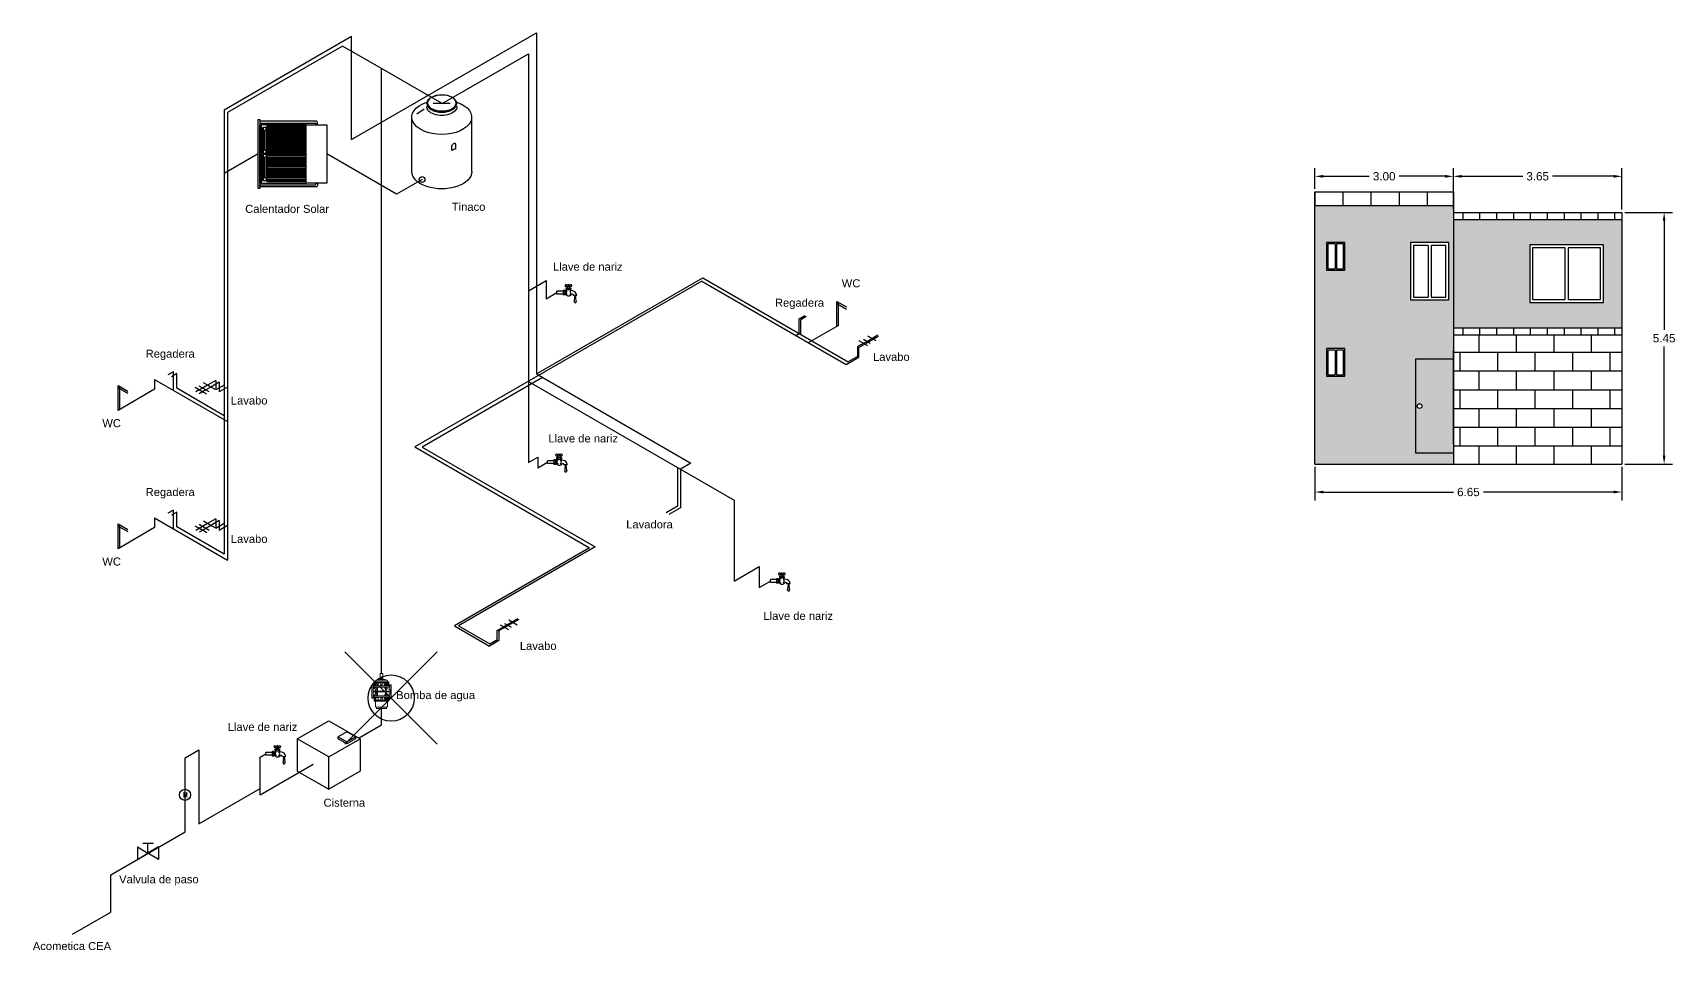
# Model space of a CAD drawing. Header units: metres. Extents: x 25 to 708562, y 11 to 4563236.
# Drawn here: x 88.51 to 124.1, y 11.02 to 30.9 of the extents above; entities that cross this region are included whole.
import ezdxf

# ---------------------------------------------------------------- set-up
doc = ezdxf.new("R2010")
doc.units = ezdxf.units.M
doc.header["$PDMODE"] = 35
doc.linetypes.add('CENTRO2', pattern=[28.575, 19.05, -3.175, 3.175, -3.175])
for name, color, linetype, lineweight in [('Agua Caliente', 10, 'Continuous', 25), ('Hidraulico', 170, 'Continuous', 25), ('MUEBL', 172, 'Continuous', 0)]:
    doc.layers.add(name, color=color, linetype=linetype, lineweight=lineweight)
doc.layers.add('Muros de Carga', color=221, linetype='Continuous')
doc.layers.add('Puntos', color=2, linetype='Continuous')
doc.styles.add('IH', font='ROMANS', dxfattribs={"width": 0.8})
doc.styles.get("Standard").update_dxf_attribs({"font": 'arial.ttf'})
doc.dimstyles.new('Muros', dxfattribs={"dimtxt": 0.18, "dimasz": 0.18, "dimexe": 0.18, "dimexo": 0.0625, "dimgap": 0.09, "dimtad": 0, "dimtih": 1, "dimtoh": 1, "dimzin": 0, "dimdsep": 46, "dimtxsty": 'Standard', "dimcen": 0.09, "dimadec": 0, "dimazin": 0, "dimtfac": 1, "dimtofl": 0, "dimtmove": 0, "dimatfit": 3, "dimfxl": 1, "dimtolj": 1, "dimtzin": 0, "dimarcsym": 0})

# ---------------------------------------------------------------- blocks, each defined once
blk = doc.blocks.new('CALENTADOR SOLAR')
for points in [[(257.42, 466.17), (259.068, 466.17), (259.068, 465.588), (257.42, 465.588)], [(257.274, 464.279), (259.214, 464.279), (259.214, 464.23), (257.274, 464.23)], [(259.068, 464.279), (257.42, 464.279), (257.42, 464.321), (259.068, 464.321)], [(257.495, 464.484), (258.225, 464.484), (258.225, 464.463), (257.495, 464.463)], [(258.225, 464.358), (257.495, 464.358), (257.495, 464.379), (258.225, 464.379)], [(258.993, 464.484), (258.263, 464.484), (258.263, 464.463), (258.993, 464.463)], [(258.263, 464.358), (258.993, 464.358), (258.993, 464.379), (258.263, 464.379)]]:
    blk.add_lwpolyline(points, close=True)
for points in [[(257.42, 465.903), (257.347, 465.903, 0.414214), (257.323, 465.879), (257.323, 464.279), (257.371, 464.279), (257.371, 465.842, -0.414214), (257.383, 465.855), (257.383, 465.855), (257.42, 465.855), (257.42, 465.903)], [(259.068, 465.903), (259.141, 465.903, -0.414214), (259.165, 465.879), (259.165, 464.279), (259.117, 464.279), (259.117, 465.842, 0.414214), (259.105, 465.855), (259.105, 465.855), (259.068, 465.855), (259.068, 465.903)]]:
    blk.add_lwpolyline(points, format="xyb")
for points in [[(257.42, 465.588), (257.42, 464.321), (259.068, 464.321), (259.068, 465.588)], [(257.433, 465.569), (257.481, 465.569), (257.481, 464.484), (257.433, 464.484), (257.433, 465.569)], [(257.495, 465.569), (257.543, 465.569), (257.543, 464.484), (257.495, 464.484), (257.495, 465.569)], [(257.495, 465.569), (257.543, 465.569), (257.543, 464.484), (257.495, 464.484), (257.495, 465.569)], [(257.557, 465.569), (257.605, 465.569), (257.605, 464.484), (257.557, 464.484), (257.557, 465.569)], [(257.557, 465.569), (257.605, 465.569), (257.605, 464.484), (257.557, 464.484), (257.557, 465.569)], [(257.619, 465.569), (257.667, 465.569), (257.667, 464.484), (257.619, 464.484), (257.619, 465.569)], [(257.619, 465.569), (257.667, 465.569), (257.667, 464.484), (257.619, 464.484), (257.619, 465.569)], [(257.681, 465.569), (257.729, 465.569), (257.729, 464.484), (257.681, 464.484), (257.681, 465.569)], [(257.681, 465.569), (257.729, 465.569), (257.729, 464.484), (257.681, 464.484), (257.681, 465.569)], [(257.743, 465.569), (257.791, 465.569), (257.791, 464.484), (257.743, 464.484), (257.743, 465.569)], [(257.743, 465.569), (257.791, 465.569), (257.791, 464.484), (257.743, 464.484), (257.743, 465.569)], [(257.805, 465.569), (257.853, 465.569), (257.853, 464.484), (257.805, 464.484), (257.805, 465.569)], [(257.805, 465.569), (257.853, 465.569), (257.853, 464.484), (257.805, 464.484), (257.805, 465.569)], [(257.867, 465.569), (257.915, 465.569), (257.915, 464.484), (257.867, 464.484), (257.867, 465.569)], [(257.867, 465.569), (257.915, 465.569), (257.915, 464.484), (257.867, 464.484), (257.867, 465.569)], [(257.929, 465.569), (257.977, 465.569), (257.977, 464.484), (257.929, 464.484), (257.929, 465.569)], [(257.929, 465.569), (257.977, 465.569), (257.977, 464.484), (257.929, 464.484), (257.929, 465.569)], [(257.991, 465.569), (258.039, 465.569), (258.039, 464.484), (257.991, 464.484), (257.991, 465.569)], [(257.991, 465.569), (258.039, 465.569), (258.039, 464.484), (257.991, 464.484), (257.991, 465.569)], [(258.053, 465.569), (258.101, 465.569), (258.101, 464.484), (258.053, 464.484), (258.053, 465.569)], [(258.053, 465.569), (258.101, 465.569), (258.101, 464.484), (258.053, 464.484), (258.053, 465.569)], [(258.115, 465.569), (258.163, 465.569), (258.163, 464.484), (258.115, 464.484), (258.115, 465.569)], [(258.115, 465.569), (258.163, 465.569), (258.163, 464.484), (258.115, 464.484), (258.115, 465.569)], [(258.177, 465.569), (258.225, 465.569), (258.225, 464.484), (258.177, 464.484), (258.177, 465.569)], [(258.177, 465.569), (258.225, 465.569), (258.225, 464.484), (258.177, 464.484), (258.177, 465.569)], [(258.238, 465.569), (258.287, 465.569), (258.287, 464.484), (258.238, 464.484), (258.238, 465.569)], [(258.238, 465.569), (258.287, 465.569), (258.287, 464.484), (258.238, 464.484), (258.238, 465.569)], [(258.3, 465.569), (258.349, 465.569), (258.349, 464.484), (258.3, 464.484), (258.3, 465.569)], [(258.3, 465.569), (258.349, 465.569), (258.349, 464.484), (258.3, 464.484), (258.3, 465.569)], [(258.362, 465.569), (258.411, 465.569), (258.411, 464.484), (258.362, 464.484), (258.362, 465.569)], [(258.362, 465.569), (258.411, 465.569), (258.411, 464.484), (258.362, 464.484), (258.362, 465.569)], [(258.424, 465.569), (258.473, 465.569), (258.473, 464.484), (258.424, 464.484), (258.424, 465.569)], [(258.424, 465.569), (258.473, 465.569), (258.473, 464.484), (258.424, 464.484), (258.424, 465.569)], [(258.486, 465.569), (258.535, 465.569), (258.535, 464.484), (258.486, 464.484), (258.486, 465.569)], [(258.486, 465.569), (258.535, 465.569), (258.535, 464.484), (258.486, 464.484), (258.486, 465.569)], [(258.548, 465.569), (258.597, 465.569), (258.597, 464.484), (258.548, 464.484), (258.548, 465.569)], [(258.548, 465.569), (258.597, 465.569), (258.597, 464.484), (258.548, 464.484), (258.548, 465.569)], [(258.61, 465.569), (258.659, 465.569), (258.659, 464.484), (258.61, 464.484), (258.61, 465.569)], [(258.61, 465.569), (258.659, 465.569), (258.659, 464.484), (258.61, 464.484), (258.61, 465.569)], [(258.672, 465.569), (258.721, 465.569), (258.721, 464.484), (258.672, 464.484), (258.672, 465.569)], [(258.672, 465.569), (258.721, 465.569), (258.721, 464.484), (258.672, 464.484), (258.672, 465.569)], [(258.734, 465.569), (258.783, 465.569), (258.783, 464.484), (258.734, 464.484), (258.734, 465.569)], [(258.734, 465.569), (258.783, 465.569), (258.783, 464.484), (258.734, 464.484), (258.734, 465.569)], [(258.796, 465.569), (258.845, 465.569), (258.845, 464.484), (258.796, 464.484), (258.796, 465.569)], [(258.796, 465.569), (258.845, 465.569), (258.845, 464.484), (258.796, 464.484), (258.796, 465.569)], [(258.858, 465.569), (258.907, 465.569), (258.907, 464.484), (258.858, 464.484), (258.858, 465.569)], [(258.858, 465.569), (258.907, 465.569), (258.907, 464.484), (258.858, 464.484), (258.858, 465.569)], [(258.92, 465.569), (258.969, 465.569), (258.969, 464.484), (258.92, 464.484), (258.92, 465.569)], [(258.92, 465.569), (258.969, 465.569), (258.969, 464.484), (258.92, 464.484), (258.92, 465.569)], [(258.982, 465.569), (259.031, 465.569), (259.031, 464.484), (258.982, 464.484), (258.982, 465.569)], [(257.495, 464.463), (257.495, 464.379), (258.225, 464.379), (258.225, 464.463)], [(258.15, 464.463), (258.15, 464.417), (257.57, 464.417), (257.57, 464.463), (257.57, 464.463)], [(258.263, 464.463), (258.263, 464.379), (258.993, 464.379), (258.993, 464.463)], [(258.338, 464.463), (258.338, 464.417), (258.918, 464.417), (258.918, 464.463), (258.918, 464.463)]]:
    blk.add_lwpolyline(points)
blk = doc.blocks.new('*U10', base_point=(217, 247))
h = blk.add_hatch(color=256)
h.paths.add_polyline_path([(416, 326), (404, 326, 0.414214), (416, 313)])
h.paths.add_polyline_path([(428, 326), (416, 326), (416, 313, 0.414214)])
h.paths.add_polyline_path([(218, 326), (206, 326), (206, 313, 0.414214)])
h.paths.add_polyline_path([(206, 326), (193, 326, 0.414214), (206, 313)])
for points in [[(485, 439), (484, 439), (484, 331), (485, 331)], [(569, 403), (568, 403), (568, 367), (569, 367)]]:
    blk.add_hatch(color=256).paths.add_polyline_path(points)
at = {"layer": 'Puntos'}
h = blk.add_hatch(color=256, dxfattribs=at)
edge = h.paths.add_edge_path(flags=0)
edge.add_arc((217, 247), 2, 0, 360)
for p, q in [((97, 469), (171, 472)), ((171, 473), (174, 473)), ((171, 470), (174, 470)), ((174, 431), (174, 485)), ((174, 479), (222, 482)), ((179, 490), (244, 494)), ((187, 490), (187, 280)), ((192, 481), (192, 480)), ((194, 484), (222, 485)), ((217, 523), (405, 523)), ((217, 510), (217, 523)), ((222, 505), (400, 505)), ((224, 490), (224, 485)), ((229, 493), (229, 277)), ((253, 499), (244, 494)), ((249, 489), (249, 465)), ((249, 489), (249, 489)), ((249, 477), (250, 476)), ((254, 476), (256, 477)), ((256, 505), (256, 503)), ((306, 500), (306, 455)), ((316, 500), (316, 455)), ((367, 476), (365, 477)), ((366, 505), (366, 503)), ((368, 499), (378, 494)), ((372, 489), (372, 465)), ((372, 489), (372, 489)), ((372, 476), (372, 477)), ((443, 490), (378, 494)), ((392, 493), (392, 277)), ((397, 490), (397, 485)), ((427, 484), (400, 485)), ((448, 479), (400, 482)), ((405, 510), (405, 523)), ((430, 481), (430, 480)), ((435, 490), (435, 280)), ((448, 431), (448, 485)), ((450, 470), (448, 470)), ((69, 455), (87, 459)), ((69, 455), (69, 315)), ((69, 315), (87, 311)), ((87, 459), (87, 311)), ((97, 301), (171, 298)), ((171, 416), (174, 416)), ((171, 413), (174, 413)), ((171, 357), (174, 357)), ((171, 354), (174, 354)), ((171, 299), (174, 299)), ((171, 296), (174, 296)), ((219, 464), (174, 467)), ((219, 434), (174, 431)), ((174, 431), (174, 398)), ((174, 398), (219, 395)), ((174, 372), (174, 398)), ((219, 375), (174, 372)), ((174, 372), (174, 338)), ((174, 285), (174, 338)), ((193, 337), (174, 338)), ((219, 305), (174, 302)), ((174, 290), (222, 288)), ((206, 326), (179, 326)), ((179, 280), (238, 277)), ((192, 289), (192, 289)), ((193, 338), (219, 338)), ((193, 338), (193, 326)), ((194, 286), (222, 285)), ((206, 326), (206, 351)), ((206, 326), (206, 298)), ((206, 326), (233, 326)), ((206, 326), (206, 326)), ((206, 313), (224, 313)), ((217, 260), (217, 247)), ((217, 247), (405, 247)), ((219, 395), (219, 375)), ((253, 287), (222, 265)), ((280, 265), (222, 265)), ((224, 459), (224, 424)), ((224, 330), (224, 345)), ((224, 330), (224, 310)), ((224, 280), (224, 285)), ((249, 465), (249, 310)), ((249, 310), (249, 285)), ((249, 310), (270, 310)), ((249, 298), (253, 298)), ((254, 310), (251, 265)), ((270, 460), (254, 460)), ((301, 440), (254, 440)), ((301, 330), (254, 330)), ((270, 330), (254, 330)), ((256, 335), (268, 335)), ((256, 335), (256, 330)), ((259, 335), (259, 330)), ((265, 335), (265, 330)), ((268, 335), (268, 330)), ((270, 310), (280, 265)), ((275, 455), (275, 445)), ((301, 450), (275, 450)), ((275, 325), (275, 315)), ((301, 320), (275, 320)), ((285, 260), (337, 260)), ((285, 260), (285, 247)), ((306, 435), (306, 335)), ((306, 315), (306, 265)), ((316, 435), (316, 335)), ((316, 315), (316, 265)), ((347, 450), (321, 450)), ((367, 440), (321, 440)), ((367, 330), (321, 330)), ((347, 320), (321, 320)), ((337, 260), (337, 247)), ((352, 310), (342, 265)), ((342, 265), (400, 265)), ((347, 455), (347, 445)), ((347, 325), (347, 315)), ((352, 460), (367, 460)), ((352, 330), (367, 330)), ((352, 310), (372, 310)), ((353, 335), (365, 335)), ((353, 335), (353, 330)), ((356, 335), (356, 330)), ((362, 335), (362, 330)), ((365, 335), (365, 330)), ((367, 310), (371, 265)), ((368, 298), (372, 298)), ((400, 265), (369, 287)), ((372, 465), (372, 310)), ((372, 310), (372, 285)), ((443, 280), (384, 277)), ((416, 326), (390, 326)), ((397, 459), (397, 424)), ((397, 330), (397, 345)), ((397, 330), (397, 310)), ((416, 313), (397, 313)), ((397, 280), (397, 285)), ((448, 290), (400, 288)), ((427, 286), (400, 285)), ((402, 464), (448, 467)), ((402, 434), (448, 431)), ((448, 398), (402, 395)), ((402, 395), (402, 375)), ((402, 375), (448, 372)), ((428, 338), (402, 338)), ((402, 305), (448, 302)), ((405, 260), (405, 247)), ((416, 326), (416, 351)), ((416, 326), (443, 326)), ((416, 326), (416, 298)), ((428, 337), (448, 338)), ((428, 338), (428, 326)), ((430, 289), (430, 289)), ((450, 467), (448, 467)), ((448, 431), (448, 398)), ((450, 416), (448, 416)), ((450, 413), (448, 413)), ((448, 372), (448, 398)), ((448, 372), (448, 338)), ((450, 357), (448, 357)), ((450, 354), (448, 354)), ((448, 285), (448, 338)), ((450, 302), (448, 302)), ((450, 299), (448, 299)), ((450, 469), (465, 469)), ((450, 301), (465, 301)), ((475, 311), (475, 459)), ((485, 439), (480, 439)), ((485, 331), (480, 331)), ((484, 331), (484, 439)), ((485, 331), (485, 439)), ((499, 406), (485, 406)), ((499, 364), (485, 364)), ((495, 406), (495, 364)), ((500, 405), (561, 405)), ((500, 365), (500, 405)), ((500, 405), (500, 405)), ((500, 403), (569, 403)), ((500, 367), (569, 367)), ((500, 365), (500, 364)), ((561, 405), (561, 403)), ((568, 403), (568, 367)), ((569, 403), (569, 367))]:
    blk.add_line(p, q)
for points in [[(174, 469), (171, 469), (171, 475), (174, 475)], [(448, 466), (450, 466), (450, 472), (448, 472)], [(174, 412), (171, 412), (171, 418), (174, 418)], [(174, 352), (171, 352), (171, 358), (174, 358)], [(174, 295), (171, 295), (171, 301), (174, 301)], [(448, 412), (450, 412), (450, 418), (448, 418)], [(448, 352), (450, 352), (450, 358), (448, 358)], [(448, 298), (450, 298), (450, 304), (448, 304)]]:
    blk.add_lwpolyline(points, close=True)
for centre, radius in [((206, 326), 12.2), ((224, 385), 4.03), ((397, 385), 4.03), ((416, 326), 12.2)]:
    blk.add_circle(centre, radius)
for centre, radius, start, end in [((179, 485), 5, 93.2892, 180), ((194, 481), 2.5, 93.2892, 180), ((222, 510), 5, 180, 270), ((222, 488), 2.5, 273.2892, 0), ((222, 485), 2.5, 273.2892, 0), ((227, 490), 2.5, 93.2892, 180), ((244, 489), 5, 0, 93.2892), ((252, 478), 3, 215.888, 314.9699), ((251, 503), 5, 298.7435, 0), ((309, 529), 63.8, 212.7355, 266.7842), ((301, 500), 5, 360, 90), ((321, 500), 5, 90, 180), ((309, 529), 63.8, 275.7817, 328.4966), ((371, 503), 5, 180, 241.2565), ((369, 478), 3, 225.0301, 324.112), ((377, 489), 5, 86.7108, 180), ((395, 490), 2.5, 360, 86.7108), ((400, 488), 2.5, 180, 266.7108), ((400, 485), 2.5, 180, 266.7108), ((400, 510), 5, 270, 0), ((427, 481), 2.5, 0, 86.7108), ((443, 485), 5, 0, 86.7108), ((97, 459), 10, 90, 180), ((97, 311), 10, 180, 270), ((179, 285), 5, 180, 266.7108), ((194, 289), 2.5, 180, 266.7108), ((222, 260), 5, 90, 180), ((219, 459), 5, 0, 90), ((219, 439), 5, 270, 0), ((219, 333), 5, 0, 90), ((219, 310), 5, 270, 360), ((222, 285), 2.5, 360, 86.7108), ((222, 282), 2.5, 0, 86.7108), ((227, 280), 2.5, 180, 266.7108), ((254, 465), 5, 180, 270), ((254, 435), 5, 90, 180), ((254, 335), 5, 180, 270), ((270, 455), 5, 0, 90), ((270, 445), 5, 270, 0), ((270, 325), 5, 0, 90), ((270, 315), 5, 270, 0), ((280, 260), 5, 0, 90), ((301, 455), 5, 270, 360), ((301, 435), 5, 0, 90), ((301, 335), 5, 270, 0), ((301, 315), 5, 0, 90), ((301, 265), 5, 270, 0), ((321, 455), 5, 180, 270), ((321, 435), 5, 90, 180), ((321, 335), 5, 180, 270), ((321, 315), 5, 90, 180), ((321, 265), 5, 180, 270), ((342, 260), 5, 90, 180), ((352, 455), 5, 90, 180), ((352, 445), 5, 180, 270), ((352, 325), 5, 90, 180), ((352, 315), 5, 180, 270), ((367, 465), 5, 270, 0), ((367, 435), 5, 0, 90), ((367, 335), 5, 270, 0), ((395, 280), 2.5, 273.2892, 0), ((402, 459), 5, 90, 180), ((402, 439), 5, 180, 270), ((402, 333), 5, 90, 180), ((402, 310), 5, 180, 270), ((400, 285), 2.5, 93.2892, 180), ((400, 282), 2.5, 93.2892, 180), ((400, 260), 5, 0, 90), ((427, 289), 2.5, 273.2892, 0), ((443, 285), 5, 273.2892, 0), ((465, 459), 10, 0, 90), ((465, 311), 10, 270, 0), ((480, 444), 5, 180, 270), ((480, 326), 5, 90, 180), ((499, 405), 0.5, 0, 90), ((499, 364), 0.5, 270, 0)]:
    blk.add_arc(centre, radius, start, end)
blk.add_point((217, 247), dxfattribs=at)
blk = doc.blocks.new('Bomba Hidraulica')
at = {"layer": 'MUEBL', "color": 5, "xscale": 0.001562500000005684, "yscale": 0.001562500000005684, "zscale": 0.001562500000005684}
blk.add_blockref('*U10', (45.752, 58.15), dxfattribs=at)
blk = doc.blocks.new('*D44')
at = {"color": 0, "lineweight": -2, "transparency": 16777216}
for p, q in [((123.006, 27.005), (124.039, 27.005)), ((123.859, 26.825), (123.859, 24.461)), ((123.859, 21.735), (123.859, 24.098)), ((123.006, 21.555), (124.039, 21.555))]:
    blk.add_line(p, q, dxfattribs=at)
at = {"color": 0, "transparency": 16777216}
for points in [[(123.829, 26.825), (123.889, 26.825), (123.859, 27.005)], [(123.829, 21.735), (123.889, 21.735), (123.859, 21.555)]]:
    blk.add_solid(points, dxfattribs=at)
at = {"layer": 'Defpoints', "color": 0, "transparency": 16777216}
for p in [(122.943, 27.005), (122.943, 21.555), (123.859, 21.555)]:
    blk.add_point(p, dxfattribs=at)
at = {"color": 0, "transparency": 16777216, "insert": (123.859, 24.28), "char_height": 0.18, "attachment_point": 5}
blk.add_mtext('\\A1;5.45', dxfattribs=at)
blk = doc.blocks.new('*D45')
at = {"color": 0, "lineweight": -2, "transparency": 16777216}
for p, q in [((116.293, 21.492), (116.293, 20.768)), ((122.943, 21.492), (122.943, 20.768)), ((116.473, 20.948), (119.293, 20.948)), ((122.763, 20.948), (119.943, 20.948))]:
    blk.add_line(p, q, dxfattribs=at)
at = {"color": 0, "transparency": 16777216}
for points in [[(116.473, 20.978), (116.473, 20.918), (116.293, 20.948)], [(122.763, 20.978), (122.763, 20.918), (122.943, 20.948)]]:
    blk.add_solid(points, dxfattribs=at)
at = {"layer": 'Defpoints', "color": 0, "transparency": 16777216}
for p in [(116.293, 21.555), (122.943, 21.555), (122.943, 20.948)]:
    blk.add_point(p, dxfattribs=at)
at = {"color": 0, "transparency": 16777216, "insert": (119.618, 20.948), "char_height": 0.18, "attachment_point": 5}
blk.add_mtext('\\A1;6.65', dxfattribs=at)
blk = doc.blocks.new('*D46')
at = {"color": 0, "lineweight": -2, "transparency": 16777216}
for p, q in [((116.293, 27.517), (116.293, 27.968)), ((116.473, 27.788), (117.47, 27.788)), ((119.113, 27.788), (118.117, 27.788)), ((119.293, 27.517), (119.293, 27.968))]:
    blk.add_line(p, q, dxfattribs=at)
at = {"color": 0, "transparency": 16777216}
for points in [[(116.473, 27.818), (116.473, 27.758), (116.293, 27.788)], [(119.113, 27.818), (119.113, 27.758), (119.293, 27.788)]]:
    blk.add_solid(points, dxfattribs=at)
at = {"layer": 'Defpoints', "color": 0, "transparency": 16777216}
for p in [(119.293, 27.788), (116.293, 27.455), (119.293, 27.455)]:
    blk.add_point(p, dxfattribs=at)
at = {"color": 0, "transparency": 16777216, "insert": (117.793, 27.788), "char_height": 0.18, "attachment_point": 5}
blk.add_mtext('\\A1;3.00', dxfattribs=at)
blk = doc.blocks.new('*D47')
at = {"color": 0, "lineweight": -2, "transparency": 16777216}
for p, q in [((119.293, 27.067), (119.293, 27.968)), ((119.473, 27.788), (120.794, 27.788)), ((122.763, 27.788), (121.443, 27.788)), ((122.943, 27.067), (122.943, 27.968))]:
    blk.add_line(p, q, dxfattribs=at)
at = {"color": 0, "transparency": 16777216}
for points in [[(119.473, 27.818), (119.473, 27.758), (119.293, 27.788)], [(122.763, 27.818), (122.763, 27.758), (122.943, 27.788)]]:
    blk.add_solid(points, dxfattribs=at)
at = {"layer": 'Defpoints', "color": 0, "transparency": 16777216}
for p in [(122.943, 27.788), (119.293, 27.005), (122.943, 27.005)]:
    blk.add_point(p, dxfattribs=at)
at = {"color": 0, "transparency": 16777216, "insert": (121.118, 27.788), "char_height": 0.18, "attachment_point": 5}
blk.add_mtext('\\A1;3.65', dxfattribs=at)

msp = doc.modelspace()

# ---------------------------------------------------------------- hatches: boundary and pattern name
at = {"true_color": 0x000000}
h = msp.add_hatch(dxfattribs=at)
h.set_pattern_fill('AR-B816', color=18, scale=0.0015)
h.set_pattern_definition([(0, (116.29337, 27.15492), (0, 0.3048), []), (90, (116.29337, 27.15492), (-0.3048, 0.3048), [0.3048, -0.3048])])
h.paths.add_polyline_path([(119.293, 27.455), (116.293, 27.455), (116.293, 27.155), (119.293, 27.155)])
h = msp.add_hatch(dxfattribs=at)
h.set_pattern_fill('AR-B816', color=18, scale=0.0009)
h.set_pattern_definition([(0, (41.41251, 2.5), (0, 0.18288), []), (90, (41.41251, 2.5), (-0.18288, 0.18288), [0.18288, -0.18288])])
h.paths.add_polyline_path([(122.943, 27.005), (119.293, 27.005), (119.293, 26.855), (122.943, 26.855)])
h = msp.add_hatch(dxfattribs=at)
h.set_pattern_fill('AR-B816', color=18, scale=0.0009)
h.set_pattern_definition([(0, (41.41251, 1e-06), (0, 0.18288), []), (90, (41.41251, 1e-06), (-0.18288, 0.18288), [0.18288, -0.18288])])
h.paths.add_polyline_path([(122.943, 24.505), (119.293, 24.505), (119.293, 24.355), (122.943, 24.355)])
at = {"true_color": 0xcd6928}
h = msp.add_hatch(dxfattribs=at)
h.set_pattern_fill('AR-B816', color=32, scale=0.002)
h.set_pattern_definition([(0, (41.4125, 1e-06), (0, 0.4064), []), (90, (41.4125, 1e-06), (-0.4064, 0.4064), [0.4064, -0.4064])])
h.paths.add_polyline_path([(119.293, 24.355), (119.293, 21.555), (122.943, 21.555), (122.943, 24.355)])
at = {"layer": 'Muros de Carga', "true_color": 0x000000}
h = msp.add_hatch(dxfattribs=at)
h.set_pattern_fill('AR-CONC', color=18, scale=0.001)
h.paths.add_polyline_path([(119.293, 27.155), (116.293, 27.155), (116.293, 21.555), (119.293, 21.555), (119.293, 21.795), (118.468, 21.795), (118.468, 23.825), (119.293, 23.825), (119.293, 24.025)])
h.paths.add_polyline_path([(118.363, 25.11), (118.363, 26.355), (119.193, 26.355), (119.193, 25.11)], flags=16)
h.paths.add_polyline_path([(118.426, 25.172), (118.426, 26.293), (118.747, 26.293), (118.747, 25.172)], flags=0)
h.paths.add_polyline_path([(116.943, 25.755), (116.543, 25.755), (116.543, 26.355), (116.943, 26.355)], flags=16)
h.paths.add_polyline_path([(116.943, 24.055), (116.943, 23.455), (116.543, 23.455), (116.543, 24.055)], flags=16)
h.paths.add_polyline_path([(116.913, 25.785), (116.758, 25.785), (116.758, 26.325), (116.913, 26.325)], flags=0)
h.paths.add_polyline_path([(116.913, 24.025), (116.913, 23.485), (116.758, 23.485), (116.758, 24.025)], flags=0)
h.paths.add_polyline_path([(116.728, 25.785), (116.573, 25.785), (116.573, 26.325), (116.728, 26.325)], flags=0)
h.paths.add_polyline_path([(116.728, 24.025), (116.728, 23.485), (116.573, 23.485), (116.573, 24.025)], flags=0)
h.paths.add_polyline_path([(118.809, 25.172), (118.809, 26.293), (119.131, 26.293), (119.131, 25.172)], flags=0)
h.paths.add_polyline_path([(122.943, 26.855), (119.293, 26.855), (119.293, 24.505), (122.943, 24.505)])
h.paths.add_polyline_path([(120.946, 26.302), (121.776, 26.302), (122.543, 26.302), (122.543, 25.057), (121.776, 25.057), (120.946, 25.057)], flags=16)
h.paths.add_polyline_path([(121.008, 26.24), (121.713, 26.24), (121.713, 25.12), (121.008, 25.12)], flags=0)
h.paths.add_polyline_path([(121.776, 26.24), (122.481, 26.24), (122.481, 25.12), (121.776, 25.12)], flags=0)
at = {"layer": 'Muros de Carga', "true_color": 0x4f342b}
h = msp.add_hatch(color=29, dxfattribs=at)
h.dxf.hatch_style = 1
h.paths.add_polyline_path([(119.293, 23.825), (118.468, 23.825), (118.468, 21.795), (119.293, 21.795)])
h.paths.add_polyline_path([(118.61, 22.81, -1), (118.51, 22.81, -1)], flags=16)

# ---------------------------------------------------------------- linework, layer by layer
for p, q in [((116.293, 27.455), (119.293, 27.455)), ((116.293, 27.155), (116.293, 27.455)), ((116.293, 27.155), (119.293, 27.155)), ((116.293, 21.555), (116.293, 27.155)), ((119.293, 27.005), (122.943, 27.005)), ((119.293, 26.855), (122.943, 26.855)), ((122.943, 27.005), (122.943, 21.555)), ((116.943, 26.355), (116.543, 26.355)), ((116.543, 26.355), (116.543, 25.755)), ((116.943, 25.755), (116.943, 26.355)), ((119.193, 26.355), (118.363, 26.355)), ((118.363, 26.355), (118.363, 25.11)), ((119.193, 25.11), (119.193, 26.355)), ((116.728, 26.325), (116.573, 26.325)), ((116.573, 26.325), (116.573, 25.785)), ((116.728, 26.325), (116.728, 25.785)), ((116.913, 26.325), (116.758, 26.325)), ((116.758, 26.325), (116.758, 25.785)), ((116.913, 25.785), (116.913, 26.325)), ((118.747, 26.293), (118.426, 26.293)), ((118.426, 26.293), (118.426, 25.172)), ((118.747, 26.293), (118.747, 25.172)), ((119.131, 26.293), (118.809, 26.293)), ((118.809, 26.293), (118.809, 25.172)), ((119.131, 25.172), (119.131, 26.293)), ((121.776, 26.302), (120.946, 26.302)), ((120.946, 26.302), (120.946, 25.057)), ((121.713, 26.24), (121.008, 26.24)), ((121.008, 26.24), (121.008, 25.12)), ((121.713, 25.12), (121.713, 26.24)), ((122.543, 26.302), (121.776, 26.302)), ((122.481, 26.24), (121.776, 26.24)), ((121.776, 26.24), (121.776, 25.12)), ((122.481, 25.12), (122.481, 26.24)), ((122.543, 25.057), (122.543, 26.302)), ((116.543, 25.755), (116.943, 25.755)), ((116.573, 25.785), (116.728, 25.785)), ((116.758, 25.785), (116.913, 25.785)), ((118.363, 25.11), (119.193, 25.11)), ((118.426, 25.172), (118.747, 25.172)), ((118.809, 25.172), (119.131, 25.172)), ((120.946, 25.057), (121.776, 25.057)), ((121.008, 25.12), (121.713, 25.12)), ((121.776, 25.12), (122.481, 25.12)), ((121.776, 25.057), (122.543, 25.057)), ((119.293, 24.505), (122.943, 24.505)), ((119.293, 24.355), (122.943, 24.355)), ((116.543, 24.055), (116.543, 23.455)), ((116.943, 24.055), (116.543, 24.055)), ((116.728, 24.025), (116.573, 24.025)), ((116.573, 24.025), (116.573, 23.485)), ((116.728, 24.025), (116.728, 23.485)), ((116.913, 24.025), (116.758, 24.025)), ((116.758, 24.025), (116.758, 23.485)), ((116.913, 23.485), (116.913, 24.025)), ((116.943, 23.455), (116.943, 24.055)), ((119.293, 21.995), (119.293, 24.025)), ((118.468, 23.825), (118.468, 21.795)), ((119.293, 23.825), (118.468, 23.825)), ((116.543, 23.455), (116.943, 23.455)), ((116.573, 23.485), (116.728, 23.485)), ((116.758, 23.485), (116.913, 23.485)), ((118.468, 21.795), (119.293, 21.795)), ((116.293, 21.555), (122.943, 21.555))]:
    msp.add_line(p, q)
at = {"color": 18, "true_color": 0x000000}
msp.add_line((119.293, 27.455), (119.293, 21.555), dxfattribs=at)
msp.add_circle((118.56, 22.81), 0.05)
at = {"layer": 'Agua Caliente'}
for p, q in [((95.418, 30.815), (92.658, 29.222)), ((95.418, 28.583), (99.426, 30.896)), ((95.418, 28.583), (95.418, 30.815)), ((99.426, 30.896), (99.426, 23.507)), ((92.658, 29.222), (92.658, 27.85)), ((93.389, 28.272), (92.658, 27.85)), ((92.658, 27.85), (92.658, 23.263)), ((99.426, 23.507), (103.029, 25.588)), ((103.029, 25.588), (106.179, 23.769)), ((105.268, 24.749), (105.15, 24.681)), ((105.15, 24.363), (105.15, 24.681)), ((106.383, 23.886), (106.179, 23.769)), ((106.383, 24.095), (106.383, 23.886)), ((91.629, 23.513), (91.511, 23.445)), ((91.629, 23.195), (91.629, 23.513)), ((99.426, 23.507), (102.769, 21.577)), ((92.658, 22.601), (91.629, 23.195)), ((92.658, 23.263), (92.477, 23.159)), ((92.658, 23.263), (92.658, 22.601)), ((99.556, 23.432), (96.943, 21.923)), ((92.658, 22.601), (92.658, 19.602)), ((96.943, 21.923), (100.692, 19.758)), ((102.769, 21.577), (102.541, 21.445)), ((102.541, 21.445), (102.541, 20.604)), ((91.629, 20.514), (91.511, 20.446)), ((91.629, 20.197), (91.629, 20.514)), ((92.658, 20.309), (92.658, 20.309)), ((102.541, 20.604), (102.294, 20.461)), ((92.658, 19.602), (91.629, 20.197)), ((92.658, 20.264), (92.477, 20.16)), ((100.692, 19.758), (97.736, 18.051)), ((98.571, 17.952), (99.018, 18.21)), ((97.736, 18.051), (98.41, 17.662)), ((98.571, 17.755), (98.571, 17.952)), ((98.41, 17.662), (98.571, 17.755))]:
    msp.add_line(p, q, dxfattribs=at)
at = {"layer": 'Agua Caliente', "ltscale": 0.3}
for p, q in [((106.6, 24.116), (106.419, 24.221)), ((106.655, 24.169), (106.51, 24.252)), ((106.636, 24.242), (106.528, 24.179)), ((106.781, 24.221), (106.6, 24.326)), ((106.818, 24.347), (106.636, 24.242)), ((106.455, 24.137), (106.383, 24.095)), ((106.528, 24.179), (106.455, 24.137)), ((92.205, 23.106), (92.024, 23.211)), ((92.115, 23.159), (92.042, 23.117)), ((92.26, 23.159), (92.115, 23.242)), ((92.187, 23.201), (92.115, 23.159)), ((92.296, 23.263), (92.187, 23.201)), ((92.387, 23.211), (92.205, 23.316)), ((92.477, 23.368), (92.296, 23.263)), ((92.477, 23.368), (92.477, 23.159)), ((92.387, 20.212), (92.205, 20.317)), ((92.477, 20.369), (92.296, 20.265)), ((92.477, 20.369), (92.477, 20.16)), ((92.205, 20.108), (92.024, 20.212)), ((92.115, 20.16), (92.042, 20.118)), ((92.26, 20.16), (92.115, 20.244)), ((92.187, 20.202), (92.115, 20.16)), ((92.296, 20.265), (92.187, 20.202))]:
    msp.add_line(p, q, dxfattribs=at)
at = {"layer": 'Hidraulico'}
for p, q in [((95.222, 30.609), (92.73, 29.171)), ((96.065, 30.123), (95.222, 30.609)), ((97.378, 29.365), (99.25, 30.445)), ((99.25, 30.445), (99.25, 25.31)), ((96.065, 17.017), (96.065, 30.123)), ((97.378, 29.365), (96.065, 30.123)), ((92.73, 29.171), (92.73, 19.474)), ((96.392, 27.399), (94.88, 28.272)), ((96.945, 27.719), (96.392, 27.399)), ((103.008, 25.515), (96.789, 21.924)), ((99.25, 25.31), (99.636, 25.533)), ((99.25, 25.31), (99.25, 23.345)), ((99.636, 25.533), (99.636, 25.135)), ((99.867, 25.238), (99.867, 25.297)), ((100.003, 25.297), (99.867, 25.297)), ((100.036, 25.317), (100.003, 25.317)), ((100.003, 25.317), (100.003, 25.219)), ((100.036, 25.293), (100.003, 25.293)), ((100.036, 25.317), (100.036, 25.219)), ((100.048, 25.306), (100.036, 25.317)), ((100.048, 25.306), (100.048, 25.228)), ((100.06, 25.306), (100.048, 25.306)), ((100.074, 25.321), (100.06, 25.306)), ((100.167, 25.361), (100.062, 25.361)), ((100.062, 25.361), (100.062, 25.334)), ((100.062, 25.334), (100.167, 25.334)), ((100.082, 25.361), (100.082, 25.334)), ((100.135, 25.394), (100.096, 25.394)), ((100.127, 25.408), (100.104, 25.408)), ((100.104, 25.408), (100.104, 25.394)), ((100.121, 25.439), (100.109, 25.439)), ((100.127, 25.408), (100.127, 25.394)), ((100.147, 25.361), (100.147, 25.334)), ((100.167, 25.361), (100.167, 25.334)), ((103.008, 25.515), (106.132, 23.711)), ((99.636, 25.135), (99.867, 25.268)), ((100.003, 25.238), (99.867, 25.238)), ((100.036, 25.245), (100.003, 25.245)), ((100.036, 25.219), (100.003, 25.219)), ((100.048, 25.228), (100.036, 25.219)), ((100.294, 25.206), (100.226, 25.206)), ((105.932, 24.54), (105.932, 25.077)), ((105.932, 25.077), (106.139, 24.958)), ((105.932, 25.032), (106.139, 24.913)), ((105.965, 24.559), (105.965, 25.058)), ((105.115, 24.702), (105.237, 24.773)), ((105.115, 24.383), (105.115, 24.702)), ((105.965, 24.559), (105.314, 24.183)), ((105.041, 24.341), (105.115, 24.383)), ((106.409, 24.081), (106.837, 24.328)), ((106.132, 23.711), (106.409, 23.871)), ((106.409, 23.871), (106.409, 24.081)), ((91.554, 23.556), (91.436, 23.488)), ((91.554, 23.152), (91.554, 23.556)), ((91.149, 23.385), (92.73, 22.473)), ((91.149, 23.385), (91.149, 23.175)), ((92.73, 23.221), (92.55, 23.117)), ((99.25, 23.345), (103.704, 20.773)), ((99.25, 23.345), (99.25, 21.589)), ((96.789, 21.924), (100.575, 19.738)), ((99.931, 21.722), (99.892, 21.722)), ((99.923, 21.736), (99.9, 21.736)), ((99.9, 21.736), (99.9, 21.722)), ((99.918, 21.767), (99.906, 21.767)), ((99.923, 21.736), (99.923, 21.722)), ((99.25, 21.589), (99.451, 21.705)), ((99.451, 21.705), (99.451, 21.474)), ((99.451, 21.474), (99.663, 21.596)), ((99.663, 21.566), (99.663, 21.626)), ((99.8, 21.626), (99.663, 21.626)), ((99.8, 21.566), (99.663, 21.566)), ((99.833, 21.645), (99.8, 21.645)), ((99.8, 21.645), (99.8, 21.547)), ((99.833, 21.621), (99.8, 21.621)), ((99.833, 21.573), (99.8, 21.573)), ((99.833, 21.547), (99.8, 21.547)), ((99.833, 21.645), (99.833, 21.547)), ((99.844, 21.634), (99.833, 21.645)), ((99.844, 21.556), (99.833, 21.547)), ((99.844, 21.634), (99.844, 21.556)), ((99.856, 21.634), (99.844, 21.634)), ((99.87, 21.649), (99.856, 21.634)), ((99.963, 21.689), (99.858, 21.689)), ((99.858, 21.689), (99.858, 21.663)), ((99.858, 21.663), (99.963, 21.663)), ((99.878, 21.689), (99.878, 21.663)), ((99.943, 21.689), (99.943, 21.663)), ((99.963, 21.689), (99.963, 21.663)), ((100.09, 21.534), (100.023, 21.534)), ((102.48, 21.48), (102.48, 20.639)), ((103.704, 20.773), (103.704, 19.017)), ((91.149, 20.387), (92.73, 19.474)), ((91.149, 20.387), (91.149, 20.177)), ((91.554, 20.558), (91.436, 20.49)), ((91.554, 20.153), (91.554, 20.558)), ((102.48, 20.639), (102.234, 20.496)), ((92.73, 20.223), (92.55, 20.118)), ((100.575, 19.738), (97.649, 18.049)), ((103.704, 19.017), (104.249, 19.332)), ((104.249, 19.332), (104.249, 18.881)), ((104.249, 18.881), (104.491, 19.02)), ((104.491, 18.991), (104.491, 19.05)), ((104.627, 19.05), (104.491, 19.05)), ((104.627, 18.991), (104.491, 18.991)), ((104.66, 19.069), (104.627, 19.069)), ((104.627, 19.069), (104.627, 18.972)), ((104.66, 19.045), (104.627, 19.045)), ((104.66, 18.997), (104.627, 18.997)), ((104.66, 18.972), (104.627, 18.972)), ((104.66, 19.069), (104.66, 18.972)), ((104.672, 19.059), (104.66, 19.069)), ((104.672, 18.981), (104.66, 18.972)), ((104.672, 19.059), (104.672, 18.981)), ((104.684, 19.059), (104.672, 19.059)), ((104.698, 19.073), (104.684, 19.059)), ((104.791, 19.113), (104.686, 19.113)), ((104.686, 19.113), (104.686, 19.087)), ((104.686, 19.087), (104.791, 19.087)), ((104.706, 19.113), (104.706, 19.087)), ((104.759, 19.146), (104.72, 19.146)), ((104.751, 19.16), (104.728, 19.16)), ((104.728, 19.16), (104.728, 19.146)), ((104.745, 19.192), (104.733, 19.192)), ((104.751, 19.16), (104.751, 19.146)), ((104.771, 19.113), (104.771, 19.087)), ((104.791, 19.113), (104.791, 19.087)), ((104.918, 18.958), (104.85, 18.958)), ((97.649, 18.049), (98.405, 17.612)), ((98.609, 17.939), (98.609, 17.73)), ((98.609, 17.73), (98.405, 17.612)), ((96.065, 15.905), (96.065, 16.261)), ((95.569, 15.619), (96.065, 15.905)), ((91.807, 15.19), (92.11, 15.364)), ((92.11, 15.364), (92.11, 13.76)), ((93.558, 15.246), (93.558, 15.305)), ((93.695, 15.305), (93.558, 15.305)), ((93.728, 15.325), (93.695, 15.325)), ((93.695, 15.325), (93.695, 15.227)), ((93.728, 15.325), (93.728, 15.227)), ((93.739, 15.314), (93.728, 15.325)), ((93.739, 15.314), (93.739, 15.236)), ((93.752, 15.314), (93.739, 15.314)), ((93.765, 15.329), (93.752, 15.314)), ((93.858, 15.369), (93.754, 15.369)), ((93.754, 15.369), (93.754, 15.342)), ((93.754, 15.342), (93.858, 15.342)), ((93.774, 15.369), (93.774, 15.342)), ((93.827, 15.402), (93.787, 15.402)), ((93.819, 15.416), (93.795, 15.416)), ((93.795, 15.416), (93.795, 15.402)), ((93.813, 15.447), (93.801, 15.447)), ((93.819, 15.416), (93.819, 15.402)), ((93.838, 15.369), (93.838, 15.342)), ((93.858, 15.369), (93.858, 15.342)), ((91.807, 13.585), (91.807, 15.19)), ((93.439, 15.207), (93.558, 15.276)), ((93.439, 14.389), (93.439, 15.207)), ((93.439, 14.389), (94.587, 15.051)), ((93.695, 15.246), (93.558, 15.246)), ((93.728, 15.301), (93.695, 15.301)), ((93.728, 15.253), (93.695, 15.253)), ((93.728, 15.227), (93.695, 15.227)), ((93.739, 15.236), (93.728, 15.227)), ((93.985, 15.214), (93.918, 15.214)), ((92.11, 13.76), (93.439, 14.528)), ((90.199, 12.657), (91.807, 13.585)), ((90.777, 13.258), (90.777, 12.984)), ((90.777, 13.258), (91.003, 13.121)), ((90.89, 13.344), (91.121, 13.344)), ((91.003, 13.121), (91.003, 13.344)), ((91.23, 13.258), (91.003, 13.121)), ((91.23, 13.258), (91.23, 12.984)), ((90.777, 12.984), (91.003, 13.121)), ((91.23, 12.984), (91.003, 13.121)), ((90.199, 11.844), (90.199, 12.657)), ((89.37, 11.366), (90.199, 11.844))]:
    msp.add_line(p, q, dxfattribs=at)
at = {"layer": 'Hidraulico', "color": 5}
for p, q in [((90.358, 22.718), (90.358, 23.255)), ((90.358, 23.255), (90.565, 23.136)), ((90.358, 23.21), (90.565, 23.091)), ((91.149, 23.175), (90.358, 22.718)), ((90.391, 22.737), (90.391, 23.236)), ((90.358, 19.72), (90.358, 20.257)), ((90.358, 20.257), (90.565, 20.137)), ((90.358, 20.212), (90.565, 20.092)), ((91.149, 20.177), (90.358, 19.72)), ((90.391, 19.739), (90.391, 20.238))]:
    msp.add_line(p, q, dxfattribs=at)
at = {"layer": 'Hidraulico', "ltscale": 0.3}
for p, q in [((92.278, 23.065), (92.096, 23.169)), ((92.332, 23.117), (92.187, 23.201)), ((92.26, 23.159), (92.187, 23.117)), ((92.368, 23.222), (92.26, 23.159)), ((92.459, 23.169), (92.278, 23.274)), ((92.55, 23.326), (92.368, 23.222)), ((92.55, 23.326), (92.55, 23.117)), ((92.187, 23.117), (92.115, 23.075)), ((92.55, 20.328), (92.368, 20.223)), ((92.55, 20.328), (92.55, 20.118)), ((92.278, 20.066), (92.096, 20.171)), ((92.187, 20.118), (92.115, 20.076)), ((92.332, 20.118), (92.187, 20.202)), ((92.26, 20.16), (92.187, 20.118)), ((92.368, 20.223), (92.26, 20.16)), ((92.459, 20.171), (92.278, 20.275)), ((99.007, 18.065), (98.826, 18.169)), ((99.044, 18.19), (98.862, 18.086)), ((98.681, 17.981), (98.609, 17.939)), ((98.826, 17.96), (98.645, 18.065)), ((98.754, 18.023), (98.681, 17.981)), ((98.881, 18.012), (98.736, 18.096)), ((98.862, 18.086), (98.754, 18.023)), ((94.24, 15.601), (94.92, 15.993)), ((94.92, 15.993), (95.601, 15.601)), ((95.314, 15.754), (95.125, 15.645)), ((95.503, 15.645), (95.314, 15.754)), ((94.92, 15.208), (94.24, 15.601)), ((94.24, 15.601), (94.24, 14.903)), ((94.92, 15.208), (95.601, 15.601)), ((95.125, 15.645), (95.314, 15.536)), ((95.125, 15.601), (95.125, 15.645)), ((95.314, 15.492), (95.125, 15.601)), ((95.314, 15.536), (95.503, 15.645)), ((95.503, 15.601), (95.314, 15.492)), ((95.314, 15.492), (95.314, 15.536)), ((95.503, 15.645), (95.503, 15.601)), ((95.601, 15.601), (95.601, 14.903)), ((94.92, 14.51), (94.92, 15.208)), ((94.24, 14.903), (94.92, 14.51)), ((95.601, 14.903), (94.92, 14.51))]:
    msp.add_line(p, q, dxfattribs=at)
at = {"layer": 'Hidraulico'}
for points in [[(96.831, 29.143), (96.991, 29.25)], [(97.364, 29.365), (97.187, 29.365)], [(97.555, 29.365), (97.378, 29.365)], [(96.722, 27.884), (96.722, 29.062)], [(98.02, 27.892), (98.02, 29.07)], [(97.589, 28.45), (97.614, 28.481)], [(97.678, 28.489), (97.655, 28.499)], [(97.678, 28.387), (97.678, 28.489)], [(97.589, 28.347), (97.589, 28.45)], [(97.791, 27.714), (97.791, 27.709)]]:
    msp.add_lwpolyline(points, dxfattribs=at)
for centre, radius in [((96.945, 27.719), 0.0621), ((91.807, 14.388), 0.121)]:
    msp.add_circle(centre, radius, dxfattribs=at)
for centre, radius, start, end in [((100.059, 25.421), 0.0177, 79.18, 256.248), ((100.063, 25.433), 0.0306, 254.3893, 298.8529), ((100.013, 24.714), 0.726, 84.6767, 86.0991), ((100.058, 25.397), 0.0373, 278.5184, 354.5402), ((100.115, 25.269), 0.0493, 124.997, 240.3539), ((100.068, 25.327), 0.0079, 311.8897, 77.9652), ((100.095, 25.336), 0.0723, 82.9032, 103.4446), ((100.101, 25.519), 0.0846, 255.4835, 271.4735), ((100.101, 25.443), 0.00931, 286.7062, 335.83), ((100.13, 25.443), 0.00931, 204.17, 253.2938), ((100.129, 25.519), 0.0846, 268.5265, 284.5165), ((100.136, 25.336), 0.0723, 76.5554, 97.0968), ((100.172, 25.397), 0.0373, 185.4598, 261.4816), ((100.119, 25.269), 0.0493, 299.6461, 55.003), ((100.218, 24.714), 0.726, 93.9009, 95.3233), ((100.168, 25.433), 0.0306, 241.1471, 285.6107), ((100.182, 25.333), 0.0234, 175.6031, 251.9293), ((100.172, 25.421), 0.0177, 283.752, 100.82), ((100.123, 24.967), 0.348, 70.6098, 81.3833), ((100.198, 25.208), 0.096, 358.8086, 64.9928), ((100.052, 25.209), 0.0195, 56.9786, 102.2837), ((100.12, 25.279), 0.0786, 222.8693, 318.8365), ((100.199, 25.207), 0.0278, 356.5524, 134.2966), ((99.064, 25.288), 1.197, 349.6657, 355.6027), ((100.262, 25.071), 0.0201, 174.4765, 12.4799), ((100.262, 25.197), 0.00446, 2.4458, 196.6931), ((101.035, 25.231), 0.769, 182.4458, 191.6576), ((99.855, 21.749), 0.0177, 79.18, 256.248), ((99.859, 21.761), 0.0306, 254.3893, 298.8529), ((99.809, 21.042), 0.726, 84.6767, 86.0991), ((99.855, 21.726), 0.0373, 278.5184, 354.5402), ((99.891, 21.664), 0.0723, 82.9032, 103.4446), ((99.898, 21.847), 0.0846, 255.4835, 271.4735), ((99.897, 21.771), 0.00931, 286.7062, 335.83), ((99.926, 21.771), 0.00931, 204.17, 253.2938), ((99.926, 21.847), 0.0846, 268.5265, 284.5165), ((99.932, 21.664), 0.0723, 76.5554, 97.0968), ((99.969, 21.726), 0.0373, 185.4598, 261.4816), ((100.014, 21.042), 0.726, 93.9009, 95.3233), ((99.964, 21.761), 0.0306, 241.1471, 285.6107), ((99.968, 21.749), 0.0177, 283.752, 100.82), ((99.848, 21.537), 0.0195, 56.9786, 102.2837), ((99.916, 21.607), 0.0786, 222.8693, 318.8365), ((99.912, 21.597), 0.0493, 124.997, 240.3539), ((99.865, 21.655), 0.0079, 311.8897, 77.9652), ((99.916, 21.597), 0.0493, 299.6461, 55.003), ((99.978, 21.661), 0.0234, 175.6031, 251.9293), ((99.919, 21.295), 0.348, 70.6098, 81.3833), ((99.995, 21.535), 0.0278, 356.5524, 134.2966), ((99.994, 21.536), 0.096, 358.8086, 64.9928), ((98.861, 21.616), 1.197, 349.6657, 355.6027), ((100.058, 21.4), 0.0201, 174.4765, 12.4799), ((100.058, 21.526), 0.00446, 2.4458, 196.6931), ((100.831, 21.559), 0.769, 182.4458, 191.6576), ((104.683, 19.173), 0.0177, 79.18, 256.248), ((104.676, 18.962), 0.0195, 56.9786, 102.2837), ((104.687, 19.186), 0.0306, 254.3893, 298.8529), ((104.637, 18.467), 0.726, 84.6767, 86.0991), ((104.744, 19.031), 0.0786, 222.8693, 318.8365), ((104.682, 19.15), 0.0373, 278.5184, 354.5402), ((104.739, 19.022), 0.0493, 124.997, 240.3539), ((104.692, 19.079), 0.0079, 311.8897, 77.9652), ((104.719, 19.089), 0.0723, 82.9032, 103.4446), ((104.725, 19.271), 0.0846, 255.4835, 271.4735), ((104.725, 19.196), 0.00931, 286.7062, 335.83), ((104.754, 19.196), 0.00931, 204.17, 253.2938), ((104.753, 19.271), 0.0846, 268.5265, 284.5165), ((104.76, 19.089), 0.0723, 76.5554, 97.0968), ((104.796, 19.15), 0.0373, 185.4598, 261.4816), ((104.743, 19.022), 0.0493, 299.6461, 55.003), ((104.842, 18.467), 0.726, 93.9009, 95.3233), ((104.792, 19.186), 0.0306, 241.1471, 285.6107), ((104.806, 19.085), 0.0234, 175.6031, 251.9293), ((104.796, 19.173), 0.0177, 283.752, 100.82), ((104.747, 18.719), 0.348, 70.6098, 81.3833), ((104.823, 18.96), 0.0278, 356.5524, 134.2966), ((104.822, 18.96), 0.096, 358.8086, 64.9928), ((103.688, 19.04), 1.197, 349.6657, 355.6027), ((104.886, 18.95), 0.00446, 2.4458, 196.6931), ((105.659, 18.983), 0.769, 182.4458, 191.6576), ((104.886, 18.824), 0.0201, 174.4765, 12.4799), ((93.751, 15.429), 0.0177, 79.18, 256.248), ((93.755, 15.441), 0.0306, 254.3893, 298.8529), ((93.704, 14.722), 0.726, 84.6767, 86.0991), ((93.75, 15.405), 0.0373, 278.5184, 354.5402), ((93.807, 15.277), 0.0493, 124.997, 240.3539), ((93.76, 15.335), 0.0079, 311.8897, 77.9652), ((93.786, 15.344), 0.0723, 82.9032, 103.4446), ((93.793, 15.527), 0.0846, 255.4835, 271.4735), ((93.792, 15.451), 0.00931, 286.7062, 335.83), ((93.821, 15.451), 0.00931, 204.17, 253.2938), ((93.821, 15.527), 0.0846, 268.5265, 284.5165), ((93.828, 15.344), 0.0723, 76.5554, 97.0968), ((93.864, 15.405), 0.0373, 185.4598, 261.4816), ((93.811, 15.277), 0.0493, 299.6461, 55.003), ((93.909, 14.722), 0.726, 93.9009, 95.3233), ((93.859, 15.441), 0.0306, 241.1471, 285.6107), ((93.874, 15.341), 0.0234, 175.6031, 251.9293), ((93.863, 15.429), 0.0177, 283.752, 100.82), ((93.814, 14.975), 0.348, 70.6098, 81.3833), ((93.743, 15.217), 0.0195, 56.9786, 102.2837), ((93.812, 15.287), 0.0786, 222.8693, 318.8365), ((93.89, 15.215), 0.0278, 356.5524, 134.2966), ((93.889, 15.216), 0.096, 358.8086, 64.9928), ((92.756, 15.296), 1.197, 349.6657, 355.6027), ((93.953, 15.079), 0.0201, 174.4765, 12.4799), ((93.953, 15.205), 0.00446, 2.4458, 196.6931), ((94.726, 15.238), 0.769, 182.4458, 191.6576)]:
    msp.add_arc(centre, radius, start, end, dxfattribs=at)
at = {"layer": 'Hidraulico', "extrusion": (0, 0, -1)}
msp.add_ellipse((97.371, 29.365), major_axis=(0.325, 0), ratio=0.57735, dxfattribs=at)
for centre, major_axis, start_param, end_param in [((97.371, 29.07), (0.649, 0), 5.228898, 10.479065), ((97.371, 29.293), (0.325, 0), 6.247593, 9.46037), ((97.318, 28.732), (0.519, 0), 0.864524, 0.964529), ((97.318, 28.603), (0.519, 0), 0.80604, 1.021706), ((97.371, 27.892), (0.649, 0), 0, 3.141593)]:
    msp.add_ellipse(centre, major_axis=major_axis, ratio=0.57735, start_param=start_param, end_param=end_param, dxfattribs=at)
at = {"layer": 'Hidraulico'}
for points, knots in [([(97.682, 29.376), (97.682, 29.326), (97.638, 29.273), (97.485, 29.206), (97.379, 29.195), (97.192, 29.225), (97.114, 29.267), (97.047, 29.364), (97.055, 29.418), (97.151, 29.509), (97.242, 29.543), (97.435, 29.555), (97.536, 29.533), (97.654, 29.46), (97.682, 29.417), (97.682, 29.376)], [0, 0, 0, 0, 0.921879, 0.921879, 1.843759, 1.843759, 2.765638, 2.765638, 3.687518, 3.687518, 4.609397, 4.609397, 5.531277, 5.531277, 6.283185, 6.283185, 6.283185, 6.283185]), ([(97.682, 29.371), (97.682, 29.369), (97.682, 29.367), (97.682, 29.365), (97.682, 29.315), (97.638, 29.262), (97.485, 29.195), (97.379, 29.183), (97.192, 29.213), (97.114, 29.255), (97.065, 29.326), (97.059, 29.348), (97.06, 29.371)], [6.247007, 6.247007, 6.247007, 6.247007, 6.283185, 6.283185, 6.283185, 7.205065, 7.205065, 8.126944, 8.126944, 9.048824, 9.048824, 9.460109, 9.460109, 9.460109, 9.460109])]:
    msp.add_open_spline(points, degree=3, knots=knots, dxfattribs=at)

# ---------------------------------------------------------------- block references
at = {"color": 0, "linetype": 'CENTRO2', "xscale": 0.968250363151675, "yscale": 0.968250363151675, "zscale": 0.968250363151675, "rotation": 89.97251135877859}
msp.add_blockref('Bomba Hidraulica', (152.556, -27.842), dxfattribs=at)
at = {"layer": 'Hidraulico', "xscale": 0.7689393980035524, "yscale": 0.7689393980035524, "zscale": 0.7689393980035524, "rotation": 270}
msp.add_blockref('CALENTADOR SOLAR', (-263.576, 226.846), dxfattribs=at)

# ---------------------------------------------------------------- texts
at = {"layer": 'Hidraulico', "style": 'IH', "width": 0.8}
msp.add_text('M', height=0.113, dxfattribs=at).set_placement((91.762, 14.33))
at = {"layer": 'Hidraulico', "char_height": 0.1734, "attachment_point": 1}
for s, insert in [('{\\C0;Calentador Solar}', (93.111, 27.17)), ('\\pxqc;{\\C0;Tinaco}', (96.652, 27.214)), ('\\pxqc;{\\C0;Llave de nariz}', (99.234, 25.918)), ('\\pxqc;{\\C0;WC}', (104.939, 25.558)), ('\\pxqc;{\\C0;Regadera}', (103.822, 25.138)), ('\\pxqc;{\\C0;Regadera}', (90.185, 24.033)), ('\\pxqc;{\\C0;Lavabo}', (105.812, 23.963)), ('\\pxqc;{\\C0;Lavabo}', (91.897, 23.018)), ('\\pxqc;{\\C0;WC}', (88.916, 22.527)), ('\\pxqc;{\\C0;Llave de nariz}', (99.135, 22.196)), ('\\pxqc;{\\C0;Regadera}', (90.185, 21.035)), ('\\pxqc;{\\C0;Lavadora}', (100.572, 20.334)), ('\\pxqc;{\\C0;Lavabo}', (91.897, 20.02)), ('\\pxqc;{\\C0;WC}', (88.916, 19.529)), ('\\pxqc;{\\C0;Llave de nariz}', (103.795, 18.352)), ('\\pxqc;{\\C0;Lavabo}', (98.16, 17.702)), ('\\pxqc;{\\C0;Bomba de agua}', (95.937, 16.636)), ('\\pxqc;{\\C0;Llave de nariz}', (92.187, 15.947)), ('\\pxqc;{\\C0;Cisterna}', (93.959, 14.305)), ('{\\C0;Valvula de paso}', (90.379, 12.645)), ('{\\C0;Acometica CEA}', (88.509, 11.199))]:
    msp.add_mtext_dynamic_manual_height_columns(s, width=2.60144, gutter_width=2.167, heights=[0], dxfattribs=dict(at, insert=insert))

# ---------------------------------------------------------------- dimensions: what is measured, and where the dimension line sits
at = {"color": 85, "true_color": 0x58ba48}
for base, p1, p2, picture, middle in [((119.293, 27.788), (116.293, 27.455), (119.293, 27.455), '*D46', (117.793, 27.788)), ((122.943, 27.788), (119.293, 27.005), (122.943, 27.005), '*D47', (121.118, 27.788))]:
    dim = msp.add_linear_dim(base=base, p1=p1, p2=p2, dimstyle='Muros', dxfattribs=at)
    dim.commit()
    dim.dimension.update_dxf_attribs({"geometry": picture, "text_midpoint": middle})
dim = msp.add_aligned_dim(p1=(122.943, 27.005), p2=(122.943, 21.555), distance=0.916, dimstyle='Muros', dxfattribs=at)
dim.commit()
dim.dimension.update_dxf_attribs({"geometry": '*D44', "text_midpoint": (123.859, 24.28)})
dim = msp.add_linear_dim(base=(122.943, 20.948), p1=(116.293, 21.555), p2=(122.943, 21.555), dimstyle='Muros', dxfattribs=at)
dim.commit()
dim.dimension.update_dxf_attribs({"geometry": '*D45', "text_midpoint": (119.618, 20.948), "dimtype": 160})

doc.saveas('drawing.dxf')
